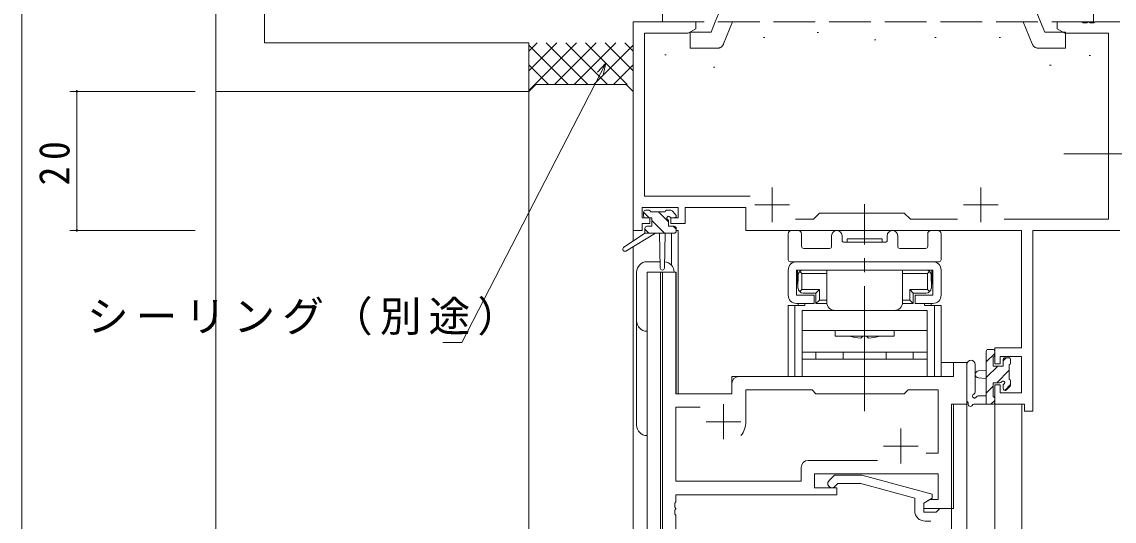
# Model space of a CAD drawing. Units: millimetres, scale not verified. Extents: x -594 to 539, y -420 to 386.
# Drawn here: x -590 to -432.9, y 135.1 to 206.9 of the extents above; entities that cross this region are included whole.
import ezdxf

# ---------------------------------------------------------------- set-up
doc = ezdxf.new("R2010")
doc.units = ezdxf.units.MM
doc.header["$LTSCALE"] = 2
doc.linetypes.add('CHAIN2', pattern=[12, 9, -1, 1, -1])
doc.linetypes.add('DASHED3', pattern=[4, 3, -1])
for name, color, linetype, lineweight in [('0-1_YKK_ZWAK', 7, 'Continuous', 9), ('0-3_YKK_11', 7, 'Continuous', 9), ('0-4_YKK_12', 2, 'Continuous', 9), ('0-5_YKK_13', 4, 'Continuous', 9), ('0-6_YKK_D', 6, 'Continuous', 9), ('0-7_YSS_K', 3, 'Continuous', 9)]:
    doc.layers.add(name, color=color, linetype=linetype, lineweight=lineweight)
doc.styles.add('ＭＳ ゴシック', font='')
doc.styles.get('ＭＳ ゴシック').set_extended_font_data('MS Gothic')

msp = doc.modelspace()

# ---------------------------------------------------------------- linework, layer by layer
at = {"layer": '0-1_YKK_ZWAK'}
msp.add_line((-590, -367.965), (-590, 382.035), dxfattribs=at)
at = {"layer": '0-3_YKK_11'}
for p, q in [((-502.077, 206.851), (-502.077, 176.851)), ((-493.077, 206.851), (-502.077, 206.851)), ((-494.168, 205.221), (-493.077, 205.851)), ((-493.077, 205.851), (-493.077, 206.851)), ((-441.077, 206.851), (-441.077, 205.851)), ((-437.535, 206.851), (-441.077, 206.851)), ((-441.077, 205.851), (-439.986, 205.221)), ((-437.352, 206.731), (-437.535, 206.851)), ((-436.802, 206.731), (-437.352, 206.731)), ((-436.619, 206.851), (-436.802, 206.731)), ((-436.535, 206.851), (-436.619, 206.851)), ((-436.352, 206.731), (-436.535, 206.851)), ((-435.802, 206.731), (-436.352, 206.731)), ((-435.619, 206.851), (-435.802, 206.731)), ((-432.077, 206.851), (-435.619, 206.851)), ((-500.447, 205.221), (-494.168, 205.221)), ((-500.447, 181.781), (-500.447, 205.221)), ((-439.986, 205.221), (-433.707, 205.221)), ((-433.707, 205.221), (-433.707, 178.481)), ((-482.077, 183.051), (-482.077, 178.051)), ((-452.077, 183.051), (-452.077, 178.051)), ((-485.225, 181.781), (-500.447, 181.781)), ((-500.777, 180.151), (-495.577, 180.151)), ((-500.777, 178.651), (-500.777, 180.151)), ((-495.577, 180.151), (-495.577, 178.651)), ((-494.577, 180.151), (-485.877, 180.151)), ((-494.577, 177.851), (-494.577, 180.151)), ((-485.877, 180.151), (-485.877, 176.851)), ((-484.577, 180.551), (-479.577, 180.551)), ((-475.277, 179.351), (-476.147, 178.481)), ((-463.077, 179.351), (-475.277, 179.351)), ((-462.207, 178.481), (-463.077, 179.351)), ((-454.577, 180.551), (-449.577, 180.551)), ((-499.677, 178.651), (-500.777, 178.651)), ((-500.777, 177.851), (-499.677, 177.851)), ((-500.777, 176.851), (-500.777, 177.851)), ((-499.677, 177.851), (-499.677, 178.651)), ((-496.677, 178.651), (-496.677, 177.851)), ((-495.577, 178.651), (-496.677, 178.651)), ((-496.677, 177.851), (-494.577, 177.851)), ((-476.147, 178.481), (-478.727, 178.481)), ((-455.427, 178.481), (-462.207, 178.481)), ((-433.707, 178.481), (-448.727, 178.481)), ((-502.077, 176.851), (-500.777, 176.851)), ((-485.877, 176.851), (-446.207, 176.851)), ((-446.207, 176.851), (-446.207, 159.951)), ((-444.577, 176.851), (-432.077, 176.851)), ((-444.577, 150.851), (-444.577, 176.851)), ((-495.947, 170.851), (-497.877, 170.851)), ((-497.877, 170.851), (-497.877, 118.851)), ((-495.947, 153.351), (-495.947, 170.851)), ((-450.077, 159.951), (-450.077, 157.651)), ((-446.207, 159.951), (-450.077, 159.951)), ((-449.277, 158.751), (-446.207, 158.751)), ((-449.277, 157.651), (-449.277, 158.751)), ((-446.207, 158.751), (-446.207, 153.481)), ((-456.007, 157.851), (-456.007, 155.851)), ((-454.077, 157.851), (-456.007, 157.851)), ((-454.077, 151.851), (-454.077, 157.851)), ((-450.077, 157.651), (-449.277, 157.651)), ((-456.007, 155.851), (-486.877, 155.851)), ((-487.877, 154.851), (-487.877, 153.351)), ((-450.077, 154.651), (-450.077, 151.851)), ((-449.277, 154.651), (-450.077, 154.651)), ((-449.277, 153.481), (-449.277, 154.651)), ((-487.877, 153.351), (-495.947, 153.351)), ((-485.877, 153.921), (-476.347, 153.921)), ((-485.877, 149.351), (-485.877, 153.921)), ((-476.347, 153.921), (-475.777, 153.351)), ((-475.777, 153.351), (-463.077, 153.351)), ((-463.077, 153.351), (-462.507, 153.921)), ((-462.507, 153.921), (-458.207, 153.921)), ((-458.207, 153.921), (-458.207, 144.851)), ((-446.207, 153.481), (-449.277, 153.481)), ((-495.947, 151.421), (-492.427, 151.421)), ((-495.947, 140.781), (-495.947, 151.421)), ((-489.077, 151.851), (-489.077, 146.851)), ((-456.277, 151.851), (-454.077, 151.851)), ((-456.277, 136.851), (-456.277, 151.851)), ((-450.077, 151.851), (-445.777, 151.851)), ((-445.777, 151.851), (-445.777, 150.851)), ((-445.777, 150.851), (-444.577, 150.851)), ((-491.577, 149.351), (-486.577, 149.351)), ((-463.577, 148.351), (-463.577, 143.351)), ((-466.077, 145.851), (-461.077, 145.851)), ((-458.207, 144.851), (-459.911, 144.851)), ((-466.927, 143.781), (-476.907, 143.781)), ((-466.927, 143.781), (-476.907, 143.781)), ((-477.907, 142.781), (-477.907, 140.781)), ((-475.977, 141.851), (-458.207, 141.851)), ((-475.977, 139.851), (-475.977, 141.851)), ((-473.901, 140.876), (-473.126, 141.651)), ((-473.126, 141.651), (-469.18, 141.651)), ((-469.18, 141.651), (-459.077, 138.944)), ((-458.207, 141.851), (-458.207, 138.151)), ((-477.907, 140.781), (-495.947, 140.781)), ((-472.777, 139.851), (-475.977, 139.851)), ((-472.628, 140.451), (-473.053, 140.027)), ((-472.777, 138.851), (-472.777, 139.851)), ((-469.338, 140.451), (-472.628, 140.451)), ((-461.577, 138.372), (-469.338, 140.451)), ((-495.947, 138.851), (-472.777, 138.851)), ((-495.947, 137.81), (-495.947, 138.851)), ((-461.577, 136.551), (-461.577, 138.372)), ((-459.077, 138.344), (-460.277, 137.651)), ((-459.077, 138.944), (-459.077, 138.344)), ((-496.067, 137.626), (-495.947, 137.81)), ((-496.067, 137.076), (-496.067, 137.626)), ((-495.947, 136.893), (-496.067, 137.076)), ((-496.067, 136.626), (-495.947, 136.81)), ((-495.947, 136.81), (-495.947, 136.893)), ((-459.411, 138.151), (-460.277, 137.651)), ((-460.277, 137.651), (-460.277, 136.851)), ((-460.277, 137.651), (-460.277, 136.351)), ((-460.277, 136.851), (-456.277, 136.851)), ((-458.207, 138.151), (-459.411, 138.151)), ((-458.277, 136.551), (-457.977, 136.851)), ((-457.977, 136.851), (-456.277, 136.851)), ((-456.277, 136.851), (-456.277, 118.851)), ((-496.067, 136.076), (-496.067, 136.626)), ((-495.947, 135.893), (-496.067, 136.076)), ((-495.947, 131.051), (-495.947, 135.893)), ((-460.277, 136.351), (-458.477, 136.351)), ((-458.477, 136.351), (-458.277, 136.551)), ((-459.277, 135.051), (-460.077, 135.051))]:
    msp.add_line(p, q, dxfattribs=at)
for centre, radius, start, end in [((-486.877, 154.851), 1, 90, 179.99998), ((-489.077, 149.351), 3.2, 321.63347, 359.99998), ((-476.907, 142.781), 1, 90, 179.99998), ((-473.477, 140.451), 0.6, 134.99998, 315), ((-460.077, 136.551), 1.5, 180, 269.99998)]:
    msp.add_arc(centre, radius, start, end, dxfattribs=at)
at = {"layer": '0-4_YKK_12'}
for p, q in [((-502.077, 206.851), (-502.077, 175.315)), ((-496.577, 176.451), (-496.577, 171.871)), ((-495.577, 176.851), (-495.877, 176.851)), ((-495.577, 176.851), (-495.577, 153.351)), ((-502.077, 174.524), (-502.077, 16.851)), ((-495.877, 170.851), (-500.077, 170.851)), ((-500.077, 170.851), (-500.077, 16.851)), ((-498.147, 118.851), (-498.147, 170.851)), ((-495.877, 170.851), (-495.877, 153.351)), ((-454.077, 157.851), (-457.777, 157.851)), ((-454.077, 16.851), (-454.077, 157.851)), ((-487.877, 155.851), (-458.577, 155.851)), ((-487.877, 153.351), (-487.877, 155.851)), ((-495.877, 153.351), (-487.877, 153.351)), ((-456.007, 136.851), (-456.007, 151.85)), ((-450.077, 151.851), (-446.177, 151.851)), ((-450.077, 151.851), (-450.077, 16.851)), ((-446.177, 151.851), (-446.177, 16.851)), ((-456.577, 136.851), (-456.007, 136.851))]:
    msp.add_line(p, q, dxfattribs=at)
at = {"layer": '0-5_YKK_13', "linetype": 'DASHED3'}
for p, q in [((-497.873, 206.851), (-497.873, 209.151)), ((-490.267, 206.851), (-489.338, 209.151)), ((-443.479, 206.851), (-444.409, 209.151)), ((-435.873, 206.851), (-435.873, 209.151)), ((-435.873, 206.851), (-497.873, 206.851)), ((-490.873, 205.351), (-490.267, 206.851)), ((-489.069, 203.677), (-487.786, 206.851)), ((-444.677, 203.677), (-445.96, 206.851)), ((-442.873, 205.351), (-443.479, 206.851)), ((-493.873, 205.351), (-490.873, 205.351)), ((-493.873, 203.051), (-493.873, 205.351)), ((-439.873, 205.351), (-442.873, 205.351)), ((-439.873, 203.051), (-439.873, 205.351)), ((-489.996, 203.051), (-493.873, 203.051)), ((-443.75, 203.051), (-439.873, 203.051))]:
    msp.add_line(p, q, dxfattribs=at)
at = {"layer": '0-5_YKK_13', "linetype": 'CHAIN2'}
for p, q in [((-428.134, 187.851), (-440.118, 187.851)), ((-468.777, 150.851), (-468.777, 180.651))]:
    msp.add_line(p, q, dxfattribs=at)
at = {"layer": '0-5_YKK_13'}
for p, q in [((-500.577, 178.951), (-500.577, 179.451)), ((-499.756, 178.651), (-500.576, 179.471)), ((-500.277, 179.751), (-499.777, 179.751)), ((-499.577, 179.551), (-497.477, 179.551)), ((-496.977, 178.117), (-498.411, 179.551)), ((-497.277, 179.751), (-496.677, 179.751)), ((-496.465, 179.664), (-495.965, 179.164)), ((-499.377, 178.651), (-500.277, 178.651)), ((-499.377, 177.451), (-499.377, 178.651)), ((-497.556, 176.451), (-499.377, 178.272)), ((-496.977, 178.19), (-496.977, 177.451)), ((-496.177, 178.651), (-496.516, 178.651)), ((-500.377, 176.451), (-503.444, 174.401)), ((-498.877, 176.451), (-503.122, 173.894)), ((-500.377, 177.151), (-500.377, 176.451)), ((-499.801, 176.451), (-500.377, 177.027)), ((-496.177, 176.451), (-500.377, 176.451)), ((-500.077, 177.451), (-499.377, 177.451)), ((-498.277, 176.451), (-498.175, 171.443)), ((-497.475, 176.451), (-497.575, 171.443)), ((-496.977, 177.451), (-496.177, 177.451)), ((-495.877, 177.017), (-496.311, 177.451)), ((-495.877, 177.151), (-495.877, 176.751)), ((-479.777, 172.651), (-479.777, 176.351)), ((-479.277, 176.851), (-478.347, 176.851)), ((-477.847, 176.351), (-477.847, 174.581)), ((-473.527, 174.581), (-473.527, 176.101)), ((-472.027, 176.101), (-472.027, 175.451)), ((-465.527, 175.451), (-465.527, 176.101)), ((-464.027, 176.101), (-464.027, 174.581)), ((-459.707, 174.581), (-459.707, 176.351)), ((-459.207, 176.851), (-458.277, 176.851)), ((-457.777, 176.351), (-457.777, 172.651)), ((-471.727, 175.151), (-465.827, 175.151)), ((-471.277, 175.651), (-466.277, 175.651)), ((-471.277, 175.151), (-471.277, 175.651)), ((-471.277, 175.151), (-466.277, 175.151)), ((-466.277, 175.151), (-466.277, 175.651)), ((-477.547, 174.281), (-473.827, 174.281)), ((-463.727, 174.281), (-460.007, 174.281)), ((-498.193, 172.351), (-500.077, 172.351)), ((-458.077, 172.351), (-479.477, 172.351)), ((-478.577, 172.351), (-458.977, 172.351)), ((-501.577, 170.851), (-501.577, 148.851)), ((-500.077, 147.351), (-500.077, 170.851)), ((-500.077, 170.851), (-496.177, 170.851)), ((-479.777, 167.551), (-479.777, 171.151)), ((-478.577, 167.551), (-478.577, 171.151)), ((-478.577, 171.151), (-458.977, 171.151)), ((-478.427, 171.151), (-476.477, 171.151)), ((-478.427, 171.151), (-478.427, 169.151)), ((-478.327, 170.451), (-478.327, 169.551)), ((-477.827, 170.651), (-478.122, 170.946)), ((-477.827, 170.651), (-474.227, 170.651)), ((-477.827, 170.651), (-477.827, 168.351)), ((-474.227, 171.151), (-477.627, 171.151)), ((-474.227, 166.551), (-474.227, 171.151)), ((-459.927, 171.151), (-463.327, 171.151)), ((-463.327, 166.551), (-463.327, 171.151)), ((-463.327, 170.651), (-459.727, 170.651)), ((-459.727, 170.651), (-459.432, 170.946)), ((-459.727, 170.651), (-459.727, 168.351)), ((-459.227, 170.451), (-459.227, 169.551)), ((-459.127, 169.151), (-459.127, 171.151)), ((-458.977, 167.551), (-458.977, 171.151)), ((-457.777, 171.151), (-457.777, 167.551)), ((-478.377, 169.551), (-478.327, 169.551)), ((-478.377, 168.551), (-478.377, 169.551)), ((-478.377, 168.551), (-478.327, 168.551)), ((-477.827, 168.351), (-478.122, 168.056)), ((-477.827, 168.351), (-475.277, 168.351)), ((-475.777, 167.851), (-475.277, 168.351)), ((-475.277, 166.851), (-475.277, 168.351)), ((-459.727, 168.351), (-462.277, 168.351)), ((-462.277, 166.851), (-462.277, 168.351)), ((-461.777, 167.851), (-462.277, 168.351)), ((-459.727, 168.351), (-459.432, 168.056)), ((-459.177, 168.551), (-459.227, 168.551)), ((-476.027, 167.551), (-478.577, 167.551)), ((-475.777, 167.851), (-477.627, 167.851)), ((-476.027, 166.351), (-476.027, 167.551)), ((-475.777, 167.851), (-475.777, 166.351)), ((-463.327, 166.851), (-462.277, 166.851)), ((-462.277, 166.851), (-461.777, 166.351)), ((-461.777, 167.851), (-461.777, 166.351)), ((-459.927, 167.851), (-461.777, 167.851)), ((-458.977, 167.551), (-461.527, 167.551)), ((-461.527, 166.351), (-461.527, 167.551)), ((-479.777, 155.851), (-479.777, 166.051)), ((-477.447, 166.051), (-479.777, 166.051)), ((-478.827, 155.851), (-478.827, 166.051)), ((-478.577, 166.351), (-476.027, 166.351)), ((-478.347, 166.051), (-478.347, 166.351)), ((-477.777, 165.351), (-477.777, 159.351)), ((-459.777, 165.351), (-477.777, 165.351)), ((-477.397, 166.351), (-477.397, 166.051)), ((-475.777, 166.351), (-474.227, 166.351)), ((-464.527, 165.351), (-473.027, 165.351)), ((-463.327, 166.351), (-461.777, 166.351)), ((-461.527, 166.351), (-458.977, 166.351)), ((-460.157, 166.051), (-460.157, 166.351)), ((-460.107, 166.051), (-457.777, 166.051)), ((-459.777, 159.351), (-459.777, 165.351)), ((-459.207, 166.051), (-459.207, 166.351)), ((-458.727, 155.851), (-458.727, 166.051)), ((-457.777, 155.851), (-457.777, 166.051)), ((-477.777, 162.451), (-459.777, 162.451)), ((-473.027, 162.451), (-473.027, 161.651)), ((-464.527, 161.651), (-464.527, 162.451)), ((-473.027, 161.651), (-464.527, 161.651)), ((-468.227, 161.351), (-468.527, 161.651)), ((-477.777, 155.851), (-477.777, 159.851)), ((-477.777, 159.351), (-459.777, 159.351)), ((-475.777, 158.351), (-475.777, 159.351)), ((-471.877, 159.351), (-471.877, 158.351)), ((-465.677, 159.351), (-465.677, 158.351)), ((-461.777, 159.351), (-461.777, 158.351)), ((-459.777, 159.851), (-459.777, 155.851)), ((-451.277, 151.851), (-451.277, 159.451)), ((-450.077, 159.142), (-451.277, 157.943)), ((-450.977, 159.751), (-450.377, 159.751)), ((-450.077, 159.451), (-450.077, 158.851)), ((-477.777, 158.351), (-459.777, 158.351)), ((-461.777, 158.351), (-475.777, 158.351)), ((-454.077, 157.579), (-454.077, 152.417)), ((-452.877, 157.579), (-452.874, 153.618)), ((-449.623, 157.351), (-451.277, 155.697)), ((-450.277, 158.651), (-450.277, 157.351)), ((-450.277, 157.351), (-448.877, 157.351)), ((-448.423, 158.551), (-448.877, 158.097)), ((-448.877, 157.351), (-448.877, 158.251)), ((-448.577, 158.551), (-448.077, 158.551)), ((-447.977, 157.551), (-447.977, 155.451)), ((-447.777, 158.251), (-447.777, 157.751)), ((-457.777, 155.851), (-479.777, 155.851)), ((-451.277, 156.751), (-452.421, 156.649)), ((-451.277, 155.551), (-452.421, 155.653)), ((-447.977, 156.752), (-449.778, 154.951)), ((-450.277, 154.452), (-451.277, 153.452)), ((-450.277, 154.951), (-450.277, 152.951)), ((-449.338, 154.951), (-450.277, 154.951)), ((-448.877, 154.151), (-448.877, 154.49)), ((-447.777, 154.707), (-448.628, 153.856)), ((-447.865, 154.439), (-448.365, 153.939)), ((-447.777, 155.251), (-447.777, 154.651)), ((-452.457, 153.051), (-451.277, 153.051)), ((-450.077, 152.407), (-450.633, 151.851)), ((-450.077, 152.751), (-450.077, 152.151)), ((-450.377, 151.851), (-453.057, 151.851))]:
    msp.add_line(p, q, dxfattribs=at)
for points in [[(-476.477, 171.151), (-461.077, 171.151), (-459.127, 171.151)], [(-459.177, 168.551), (-459.177, 169.551), (-459.227, 169.551)], [(-475.777, 166.351), (-475.277, 166.851), (-474.227, 166.851)], [(-469.327, 161.351), (-469.027, 161.651), (-468.527, 161.651)]]:
    msp.add_lwpolyline(points, dxfattribs=at)
at = {"layer": '0-5_YKK_13', "linetype": 'DASHED3'}
for centre, start, end in [((-489.996, 204.051), 270.00087, 338.00571), ((-443.75, 204.051), 201.99428, 269.99911)]:
    msp.add_arc(centre, 1, start, end, dxfattribs=at)
at = {"layer": '0-5_YKK_13'}
for centre, radius, start, end in [((-500.277, 179.451), 0.3, 90, 180), ((-499.777, 179.551), 0.2, 0, 90), ((-497.277, 179.551), 0.2, 90, 180), ((-496.677, 179.451), 0.3, 45, 90), ((-496.177, 178.951), 0.3, 270, 44.99998), ((-500.277, 178.951), 0.3, 180, 270), ((-496.977, 178.651), 0.25, 33.05573, 236.94426), ((-497.277, 178.19), 0.3, 0, 56.94426), ((-496.516, 178.951), 0.3, 213.05573, 270), ((-500.077, 177.151), 0.3, 90, 180), ((-496.177, 177.151), 0.3, 0, 90), ((-496.177, 176.751), 0.3, 270, 0), ((-479.277, 176.351), 0.5, 89.99998, 180), ((-478.347, 176.351), 0.5, 0, 89.99998), ((-472.777, 176.101), 0.75, 0, 180), ((-464.777, 176.101), 0.75, 0, 180), ((-459.207, 176.351), 0.5, 90, 180), ((-458.277, 176.351), 0.5, 0, 90), ((-503.277, 174.151), 0.3, 123.76904, 301.06146), ((-477.547, 174.581), 0.3, 180, 269.99998), ((-473.827, 174.581), 0.3, 270, 0), ((-471.727, 175.451), 0.3, 179.99998, 269.99998), ((-465.827, 175.451), 0.3, 269.99998, 0), ((-463.727, 174.581), 0.3, 180, 270), ((-460.007, 174.581), 0.3, 269.99998, 359.99998), ((-500.077, 170.851), 1.5, 90, 180), ((-497.875, 171.449), 0.3, 181.16962, 358.85538), ((-497.677, 170.851), 1.5, 0, 85.40479), ((-479.477, 172.651), 0.3, 179.99998, 269.99998), ((-478.577, 171.151), 1.2, 90, 180), ((-458.977, 171.151), 1.2, 0, 90), ((-458.077, 172.651), 0.3, 270, 0), ((-477.627, 170.451), 0.7, 90, 180), ((-459.927, 170.451), 0.7, 0, 90), ((-477.627, 168.551), 0.7, 180, 270), ((-459.927, 168.551), 0.7, 270, 0), ((-478.577, 167.551), 1.2, 180, 270), ((-473.027, 166.551), 1.2, 180, 270), ((-464.527, 166.551), 1.2, 270, 0), ((-458.977, 167.551), 1.2, 270, 0), ((-500.077, 163.851), 1.5, 180, 270), ((-468.777, 169.154), 7.823, 253.55531, 265.96391), ((-468.777, 169.154), 7.823, 274.03607, 286.44467), ((-450.977, 159.451), 0.3, 90, 180), ((-450.377, 159.451), 0.3, 0, 90), ((-450.277, 158.851), 0.2, 270, 0), ((-453.477, 157.579), 0.6, 0.04022, 180.04022), ((-448.577, 158.251), 0.3, 90, 180), ((-448.077, 158.251), 0.3, 0, 90), ((-447.977, 157.751), 0.2, 270, 0), ((-452.377, 156.151), 0.5, 95.09206, 264.90793), ((-449.338, 155.251), 0.3, 270, 326.94426), ((-448.877, 154.951), 0.25, 303.05573, 146.94426), ((-448.577, 154.49), 0.3, 123.05573, 180), ((-448.577, 154.151), 0.3, 180, 314.99998), ((-447.977, 155.251), 0.2, 0, 90), ((-448.077, 154.651), 0.3, 314.99998, 0), ((-453.777, 152.417), 0.3, 180, 229.47121), ((-452.977, 153.051), 0.3, 109.18974, 329.99998), ((-453.174, 153.618), 0.3, 289.18974, 0.04022), ((-452.457, 152.751), 0.3, 90, 149.99998), ((-450.277, 152.751), 0.2, 359.99998, 90), ((-454.167, 151.961), 0.3, 349.47121, 49.47121), ((-453.577, 151.851), 0.3, 169.47121, 329.99998), ((-453.057, 151.551), 0.3, 90, 149.99998), ((-450.377, 152.151), 0.3, 270, 0), ((-500.077, 148.851), 1.5, 180, 270)]:
    msp.add_arc(centre, radius, start, end, dxfattribs=at)
at = {"layer": '0-6_YKK_D'}
for p, q in [((-507.189, 199.623), (-506.005, 200.925)), ((-506.005, 200.925), (-506.784, 199.414)), ((-506.005, 200.925), (-506.38, 199.205)), ((-506.784, 199.414), (-526.739, 160.734)), ((-565.075, 196.853), (-583.075, 196.853)), ((-582.075, 196.853), (-582.075, 176.851)), ((-565.075, 176.851), (-583.075, 176.851)), ((-526.739, 160.734), (-529.439, 160.734))]:
    msp.add_line(p, q, dxfattribs=at)
for centre, start, end in [((-582.075, 196.853), 90, 270), ((-582.075, 196.853), 270, 90), ((-582.075, 176.851), 90, 270), ((-582.075, 176.851), 270, 90)]:
    msp.add_arc(centre, 0.106, start, end, dxfattribs=at)
at = {"layer": '0-7_YSS_K'}
for p, q in [((-562.075, 196.853), (-562.075, 241.853)), ((-555.075, 203.853), (-555.075, 241.853)), ((-483.343, 204.598), (-483.143, 204.598)), ((-475.623, 205.308), (-475.423, 205.308)), ((-467.371, 204.243), (-467.171, 204.243)), ((-458.676, 204.598), (-458.476, 204.598)), ((-449.448, 204.598), (-449.248, 204.598)), ((-555.075, 203.853), (-517.075, 203.853)), ((-517.075, 202.654), (-515.876, 203.853)), ((-517.075, 199.826), (-513.048, 203.853)), ((-517.075, 196.997), (-510.22, 203.853)), ((-517.075, 203.51), (-511.418, 197.853)), ((-514.59, 203.853), (-508.59, 197.853)), ((-513.391, 197.853), (-507.391, 203.853)), ((-511.761, 203.853), (-505.761, 197.853)), ((-510.563, 197.853), (-504.563, 203.853)), ((-508.933, 203.853), (-502.933, 197.853)), ((-507.734, 197.853), (-502.077, 203.51)), ((-506.105, 203.853), (-502.077, 199.826)), ((-503.276, 203.853), (-502.077, 202.654)), ((-497.54, 202.114), (-497.34, 202.114)), ((-436.493, 202.025), (-436.293, 202.025)), ((-517.075, 200.681), (-514.247, 197.853)), ((-504.906, 197.853), (-502.077, 200.681)), ((-490.53, 200.339), (-490.33, 200.339)), ((-442.172, 200.605), (-441.972, 200.605)), ((-562.075, 196.853), (-562.075, 16.851)), ((-516.075, 197.853), (-517.075, 196.853)), ((-517.075, 196.853), (-517.075, 16.851))]:
    msp.add_line(p, q, dxfattribs=at)
for points in [[(-517.075, 203.853), (-517.075, 196.853), (-562.075, 196.853)], [(-516.075, 197.853), (-503.077, 197.853), (-502.077, 196.853)]]:
    msp.add_lwpolyline(points, dxfattribs=at)

# ---------------------------------------------------------------- texts
at = {"layer": '0-6_YKK_D', "color": 7, "insert": (-583.075, 183.332), "char_height": 4.399, "attachment_point": 7, "rotation": 90, "style": 'ＭＳ ゴシック'}
msp.add_mtext('\\T1.36;\\W0.9;20', dxfattribs=at)
at = {"layer": '0-6_YKK_D', "color": 7, "insert": (-580.639, 161.734), "char_height": 4.399, "attachment_point": 7, "style": 'ＭＳ ゴシック'}
msp.add_mtext('\\T1.17;シーリング（別途）', dxfattribs=at)

doc.saveas('drawing.dxf')
